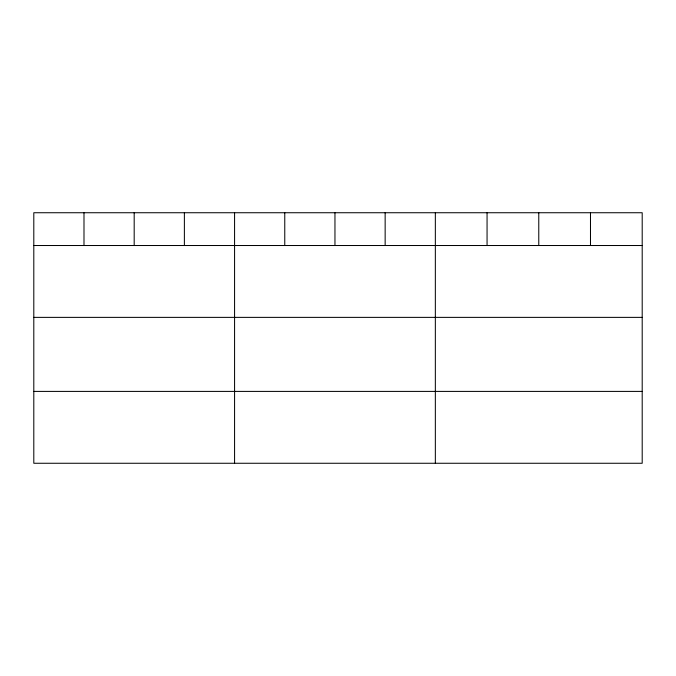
<?xml version="1.0" encoding="UTF-8"?>
<svg xmlns="http://www.w3.org/2000/svg" width="676" height="676" viewBox="0 0 676 676"><rect width="100%" height="100%" fill="white"/><g stroke="black" fill="none" stroke-linecap="round" stroke-linejoin="round"><path stroke-width="1.01" d="M642.2 245.515L642.2 463.263L33.8 463.263L33.8 212.737L642.2 212.737L642.2 245.515L33.8 245.515M33.8 317.374L642.2 317.374M33.8 391.404L642.2 391.404M590.486 212.737L590.486 245.515M538.772 212.737L538.772 245.515M487.058 212.737L487.058 245.515M435.344 212.737L435.344 463.263M385.151 212.737L385.151 245.515M334.958 212.737L334.958 245.515M284.765 212.737L284.765 245.515M234.572 212.737L234.572 463.263M184.379 212.737L184.379 245.515M134.186 212.737L134.186 245.515M83.993 212.737L83.993 245.515"/></g></svg>
